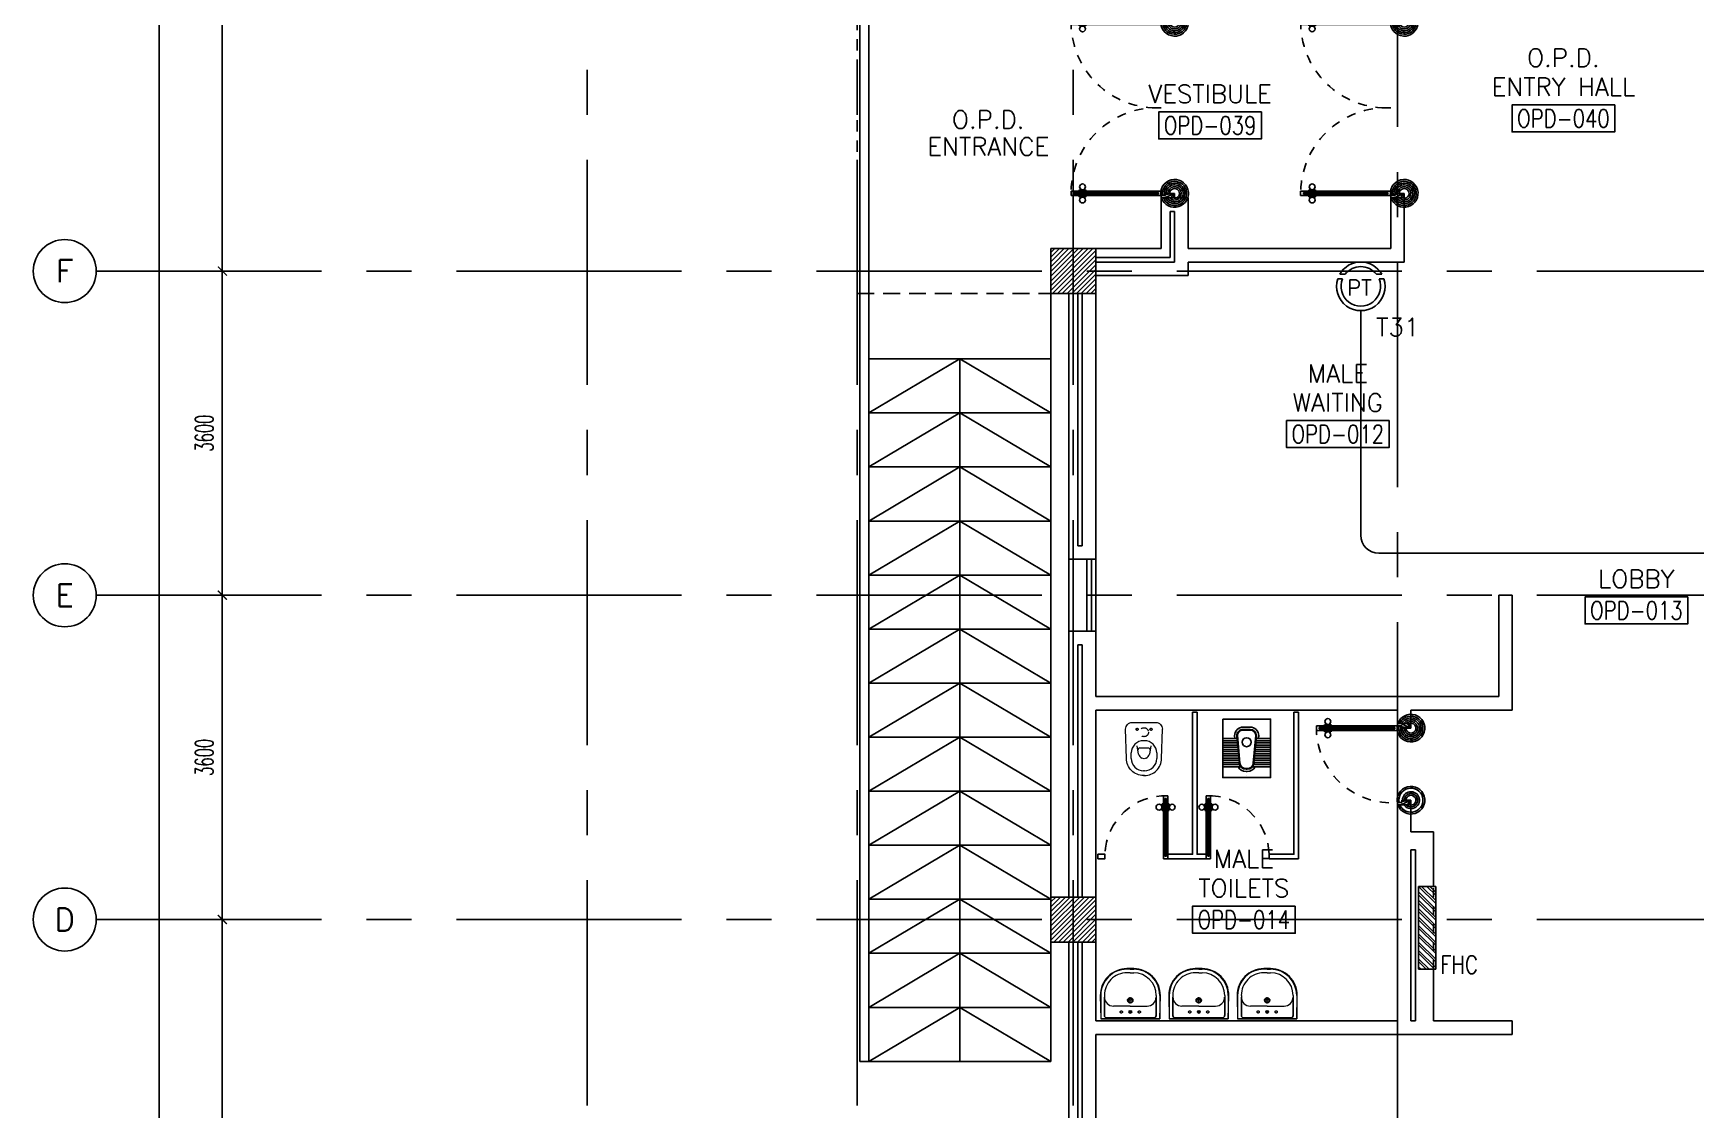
# Model space of a CAD drawing. Extents: x -1.4 to 90.6, y -12.3 to 78.9.
# Drawn here: x -1.4 to 17.06, y 11.72 to 23.68 of the extents above; entities that cross this region are included whole.
import ezdxf
from ezdxf.enums import TextEntityAlignment as Align

# ---------------------------------------------------------------- set-up
doc = ezdxf.new("R2010")
doc.units = 0
doc.header["$MEASUREMENT"] = 0
doc.header["$PDMODE"] = 3
doc.header["$PDSIZE"] = 0.1
for name, pattern in [('CENTERX2', [4, 2.5, -0.5, 0.5, -0.5]), ('DASHED', [0.75, 0.5, -0.25]), ('HIDDEN', [0.375, 0.25, -0.125]), ('HIDDEN2', [0.1875, 0.125, -0.0625])]:
    doc.linetypes.add(name, pattern=pattern)
doc.layers.get('0').update_dxf_attribs({"color": 11, "linetype": 'CONTINUOUS'})
doc.layers.get('DEFPOINTS').update_dxf_attribs({"color": 11, "linetype": 'CONTINUOUS'})
for name, color, linetype in [('A-JEERI', 11, 'CONTINUOUS'), ('AX', 11, 'CONTINUOUS'), ('AX-CR', 11, 'CONTINUOUS'), ('AX-DIM', 11, 'CONTINUOUS'), ('AX-TXT', 11, 'CONTINUOUS'), ('AXES', 11, 'CENTERX2'), ('CANOPY-LN', 11, 'CONTINUOUS'), ('COL', 11, 'CONTINUOUS'), ('DOOR', 11, 'CONTINUOUS'), ('E-TEL', 4, 'CONTINUOUS'), ('E-TEXT', 2, 'CONTINUOUS'), ('E-WIRE', 4, 'CONTINUOUS'), ('FHC', 11, 'CONTINUOUS'), ('FIX', 11, 'CONTINUOUS'), ('Handrail', 11, 'CONTINUOUS'), ('HAT', 11, 'CONTINUOUS'), ('INSUL', 11, 'CONTINUOUS'), ('PART', 11, 'CONTINUOUS'), ('Ramb', 11, 'CONTINUOUS'), ('RM-BOX', 11, 'CONTINUOUS'), ('RM-NAME', 11, 'CONTINUOUS'), ('RM-NO', 11, 'CONTINUOUS'), ('STR', 11, 'CONTINUOUS'), ('WALL', 11, 'CONTINUOUS'), ('WIN', 11, 'CONTINUOUS')]:
    doc.layers.add(name, color=color, linetype=linetype)
doc.styles.add('ROMANS', font='ROMANS.shx', dxfattribs={"width": 0.6})
doc.styles.get("Standard").update_dxf_attribs({"font": 'TXT.shx'})
doc.dimstyles.new('STANDARD in', dxfattribs={"dimtxt": 0.2, "dimasz": 0.1, "dimexe": 0.07, "dimexo": 0.05, "dimgap": 0.1, "dimtad": 1, "dimdec": 0, "dimlfac": 1000, "dimzin": 0, "dimdsep": 46, "dimtxsty": 'ROMANS', "dimblk": 'ARCHTICK', "dimcen": 0.05, "dimdle": 0.05, "dimclrd": 7, "dimclre": 7, "dimclrt": 2, "dimadec": 0, "dimazin": 0, "dimtfac": 1, "dimtdec": 0, "dimtmove": 2, "dimatfit": 3, "dimldrblk": 'ARCHTICK', "dimfxl": 0, "dimtolj": 1, "dimtzin": 0, "dimarcsym": 0})

# ---------------------------------------------------------------- blocks, each defined once
blk = doc.blocks.new('_ARCHTICK')
at = {"color": 0, "linetype": 'ByBlock', "const_width": 0.15}
blk.add_lwpolyline([(-0.5, -0.5), (0.5, 0.5)], dxfattribs=at)
blk = doc.blocks.new('*D211')
at = {"layer": 'AX-DIM', "color": 7, "lineweight": -2}
for p, q in [((0, 6.337), (0, 65.757)), ((9.851, 65.707), (-0.07, 65.707)), ((9.851, 6.387), (-0.07, 6.387))]:
    blk.add_line(p, q, dxfattribs=at)
at = {"layer": 'DEFPOINTS', "color": 0}
for p in [(0, 65.707), (9.901, 65.707), (9.901, 6.387)]:
    blk.add_point(p, dxfattribs=at)
at = {"layer": 'AX-DIM', "color": 7, "lineweight": -2, "xscale": 0.1, "yscale": 0.1, "zscale": 0.1}
for p, rotation in [((0, 65.707), 90), ((0, 6.387), 270)]:
    blk.add_blockref('_ARCHTICK', p, dxfattribs=dict(at, rotation=rotation))
at = {"layer": 'AX-DIM', "color": 2, "insert": (-0.2, 36.047), "char_height": 0.2, "attachment_point": 5, "rotation": 90, "style": 'ROMANS'}
blk.add_mtext('\\A1;59320', dxfattribs=at)
blk = doc.blocks.new('*D209')
at = {"layer": 'AX-DIM', "color": 7, "lineweight": -2}
for p, q in [((0.7, 6.587), (0.7, 13.887)), ((1.05, 13.837), (0.63, 13.837)), ((1.05, 6.637), (0.63, 6.637))]:
    blk.add_line(p, q, dxfattribs=at)
at = {"layer": 'DEFPOINTS', "color": 0}
for p in [(0.7, 13.837), (1.1, 13.837), (1.1, 6.637)]:
    blk.add_point(p, dxfattribs=at)
at = {"layer": 'AX-DIM', "color": 7, "lineweight": -2, "xscale": 0.1, "yscale": 0.1, "zscale": 0.1}
for p, rotation in [((0.7, 13.837), 90), ((0.7, 6.637), 270)]:
    blk.add_blockref('_ARCHTICK', p, dxfattribs=dict(at, rotation=rotation))
at = {"layer": 'AX-DIM', "color": 2, "insert": (0.5, 10.237), "char_height": 0.2, "attachment_point": 5, "rotation": 90, "style": 'ROMANS'}
blk.add_mtext('\\A1;7200', dxfattribs=at)
blk = doc.blocks.new('*D205')
at = {"layer": 'AX-DIM', "color": 7, "lineweight": -2}
for p, q in [((0.7, 20.987), (0.7, 28.287)), ((1.05, 28.237), (0.63, 28.237)), ((1.05, 21.037), (0.63, 21.037))]:
    blk.add_line(p, q, dxfattribs=at)
at = {"layer": 'DEFPOINTS', "color": 0}
for p in [(0.7, 28.237), (1.1, 28.237), (1.1, 21.037)]:
    blk.add_point(p, dxfattribs=at)
at = {"layer": 'AX-DIM', "color": 7, "lineweight": -2, "xscale": 0.1, "yscale": 0.1, "zscale": 0.1}
for p, rotation in [((0.7, 28.237), 90), ((0.7, 21.037), 270)]:
    blk.add_blockref('_ARCHTICK', p, dxfattribs=dict(at, rotation=rotation))
at = {"layer": 'AX-DIM', "color": 2, "insert": (0.5, 24.637), "char_height": 0.2, "attachment_point": 5, "rotation": 90, "style": 'ROMANS'}
blk.add_mtext('\\A1;7200', dxfattribs=at)
blk = doc.blocks.new('*D204')
at = {"layer": 'AX-DIM', "color": 7, "lineweight": -2}
for p, q in [((1.05, 17.437), (0.63, 17.437)), ((0.7, 13.787), (0.7, 17.487)), ((1.05, 13.837), (0.63, 13.837))]:
    blk.add_line(p, q, dxfattribs=at)
at = {"layer": 'DEFPOINTS', "color": 0}
for p in [(0.7, 17.437), (1.1, 17.437), (1.1, 13.837)]:
    blk.add_point(p, dxfattribs=at)
at = {"layer": 'AX-DIM', "color": 7, "lineweight": -2, "xscale": 0.1, "yscale": 0.1, "zscale": 0.1}
for p, rotation in [((0.7, 17.437), 90), ((0.7, 13.837), 270)]:
    blk.add_blockref('_ARCHTICK', p, dxfattribs=dict(at, rotation=rotation))
at = {"layer": 'AX-DIM', "color": 2, "insert": (0.5, 15.637), "char_height": 0.2, "attachment_point": 5, "rotation": 90, "style": 'ROMANS'}
blk.add_mtext('\\A1;3600', dxfattribs=at)
blk = doc.blocks.new('AXL')
at = {"layer": 'AX-CR'}
blk.add_circle((-350, 0), 350, dxfattribs=at)
at = {"layer": 'AX-TXT', "style": 'ROMANS'}
blk.add_attdef('AX', text='', height=250, dxfattribs=at).set_placement((-350, 0), align=Align.MIDDLE)
blk = doc.blocks.new('A$C010A25D0')
at = {"layer": 'DOOR', "color": 0, "linetype": 'ByBlock'}
for p, q in [((83, 2031), (83, 2038)), ((173, 2038), (83, 2038)), ((95, 2038), (95, 2047)), ((95, 2047), (160, 2047)), ((95, 2038), (160, 2038)), ((160, 2038), (160, 2047)), ((173, 2031), (173, 2038)), ((1000, 2056), (1000, 2031)), ((1000, 2056), (1150, 2056)), ((1150, 2006), (1150, 2056)), ((0, 2031), (0, 1981)), ((0, 1981), (0, 2031)), ((50, 2031), (0, 2031)), ((50, 1981), (0, 1981)), ((30, 2014), (30, 1998)), ((50, 2014), (30, 2014)), ((50, 1998), (30, 1998)), ((50, 2031), (50, 2014)), ((50, 1998), (50, 1981)), ((83, 1981), (83, 1974)), ((173, 1974), (83, 1974)), ((95, 1974), (95, 1965)), ((95, 1974), (160, 1974)), ((95, 1965), (160, 1965)), ((160, 1974), (160, 1965)), ((173, 1981), (173, 1974)), ((950, 2014), (950, 2031)), ((950, 2031), (1000, 2031)), ((970, 2014), (950, 2014)), ((950, 1981), (950, 1998)), ((950, 1998), (970, 1998)), ((1000, 1981), (950, 1981)), ((970, 1998), (970, 2014)), ((1000, 1981), (1000, 2031)), ((1000, 2031), (1050, 2031)), ((1050, 2031), (1050, 2006)), ((1050, 2006), (1150, 2006)), ((50, 131), (0, 131)), ((0, 131), (0, 81)), ((0, 81), (0, 131)), ((50, 81), (0, 81)), ((50, 114), (30, 114)), ((30, 98), (30, 114)), ((50, 98), (30, 98)), ((50, 114), (50, 131)), ((50, 81), (50, 98)), ((173, 138), (83, 138)), ((83, 131), (83, 138)), ((83, 81), (83, 74)), ((173, 74), (83, 74)), ((95, 147), (160, 147)), ((95, 138), (95, 147)), ((95, 138), (160, 138)), ((95, 74), (160, 74)), ((95, 74), (95, 65)), ((95, 65), (160, 65)), ((160, 138), (160, 147)), ((160, 74), (160, 65)), ((173, 131), (173, 138)), ((173, 81), (173, 74)), ((1000, 131), (950, 131)), ((950, 131), (950, 114)), ((950, 114), (970, 114)), ((970, 98), (950, 98)), ((950, 98), (950, 81)), ((950, 81), (1000, 81)), ((970, 114), (970, 98)), ((1000, 131), (1000, 81)), ((1000, 56), (1000, 81)), ((1000, 81), (1050, 81)), ((1000, 56), (1150, 56)), ((1050, 81), (1050, 106)), ((1050, 106), (1150, 106)), ((1150, 106), (1150, 56))]:
    blk.add_line(p, q, dxfattribs=at)
at = {"layer": 'DOOR', "color": 9, "linetype": 'ByBlock'}
for p, q in [((1150, 2006), (1037, 2056)), ((1150, 2006), (1110, 2056)), ((1150, 2006), (1050, 2019)), ((1150, 106), (1037, 56)), ((1150, 106), (1050, 93)), ((1150, 106), (1110, 56))]:
    blk.add_line(p, q, dxfattribs=at)
at = {"layer": 'DOOR', "linetype": 'ByBlock'}
for p, q in [((950, 2031), (50, 2031)), ((950, 2014), (50, 2014)), ((950, 1998), (50, 1998)), ((50, 1981), (950, 1981)), ((50, 131), (950, 131)), ((950, 114), (50, 114)), ((950, 98), (50, 98)), ((950, 81), (50, 81)), ((1150, 56), (1000, 56))]:
    blk.add_line(p, q, dxfattribs=at)
at = {"layer": 'DOOR', "color": 0, "linetype": 'ByBlock'}
for centre in [(128, 2079), (128, 1932), (128, 179), (128, 32)]:
    blk.add_circle(centre, 32.4, dxfattribs=at)
at = {"layer": 'DOOR', "color": 9, "linetype": 'ByBlock'}
for centre, radius, start, end in [((1150, 2006), 154, 161.1053, 166.2858), ((1150, 2006), 134, 158.1598, 169.28), ((1150, 2006), 114, 154.0838, 167.3774), ((1150, 2006), 94.4, 148.0182, 180), ((1150, 2006), 74.4, 137.7764, 180), ((1150, 2006), 54.4, 113.2074, 180), ((1150, 2006), 34.4, 90, 180), ((1150, 2006), 14.4, 90, 180), ((1150, 106), 154, 193.7142, 198.8947), ((1150, 106), 134, 190.72, 201.8402), ((1150, 106), 114, 192.6226, 205.9162), ((1150, 106), 94.4, 180, 211.9818), ((1150, 106), 74.4, 180, 222.2236), ((1150, 106), 54.4, 180, 246.7926), ((1150, 106), 34.4, 180, 270), ((1150, 106), 14.4, 180, 270)]:
    blk.add_arc(centre, radius, start, end, dxfattribs=at)
at = {"layer": 'DOOR', "linetype": 'HIDDEN', "ltscale": 0.5}
for centre, start, end in [((951, 2006), 178.494, 272.9568), ((951, 106), 87.0432, 181.506)]:
    blk.add_arc(centre, 951, start, end, dxfattribs=at)
at = {"layer": 'WALL'}
blk.add_line((1000, 56), (1150, 56), dxfattribs=at)
blk = doc.blocks.new('RM1')
at = {"layer": 'RM-BOX'}
blk.add_lwpolyline([(570, -200), (-570, -200), (-570, -500), (570, -500)], close=True, dxfattribs=at)
at = {"layer": 'RM-NAME', "style": 'ROMANS'}
for tag, p in [('ROOMNAME1', (0, 324)), ('ROOMNAME2', (0, 0))]:
    blk.add_attdef(tag, text='', height=200, dxfattribs=at).set_placement(p, align=Align.MIDDLE)
at = {"layer": 'RM-NO', "style": 'ROMANS', "width": 0.8}
blk.add_attdef('ROOMNO', text='', height=200, dxfattribs=at).set_placement((0, -350), align=Align.MIDDLE)
blk = doc.blocks.new('WC')
at = {"layer": 'FIX', "lineweight": 20}
for p, q in [((339, 5), (339, -5)), ((395, 76), (490, 60)), ((475, 141), (538, 141)), ((534, 24), (540, 0)), ((540, 0), (534, -24)), ((674, 5), (674, -5)), ((490, -60), (395, -76)), ((538, -141), (475, -141)), ((213, -204), (210, -204))]:
    blk.add_line(p, q, dxfattribs=at)
at = {"layer": 'FIX', "linetype": 'Continuous', "lineweight": 20}
blk.add_line((420, -47), (420, 45), dxfattribs=at)
at = {"layer": 'FIX', "lineweight": 20}
for points in [[(210, -204, -0.414214), (137, -131), (137, 0), (137, 131, -0.414214), (210, 204)], [(727, -5), (727, 5, 0.414214), (538, 194), (210, 204)], [(727, 5), (727, -5, -0.414214), (538, -194), (210, -204)]]:
    blk.add_lwpolyline(points, format="xyb", dxfattribs=at)
at = {"layer": 'FIX', "linetype": 'HIDDEN2', "lineweight": 20, "ltscale": 0.3}
blk.add_circle((245, 0), 49.8, dxfattribs=at)
at = {"layer": 'FIX', "linetype": 'HIDDEN', "lineweight": 20, "ltscale": 0.05}
for centre in [(213, 78), (213, -77)]:
    blk.add_circle(centre, 11.6, dxfattribs=at)
at = {"layer": 'FIX', "lineweight": 20}
for centre, radius, start, end in [((475, 5), 136, 90, 180), ((464, -18), 82, 51.0758, 71.504), ((473, -7), 68.2, 27.1532, 51.0758), ((538, 5), 136, 360, 90), ((475, -5), 136, 180, 270), ((464, 18), 82, 288.496, 308.9242), ((473, 7), 68.2, 308.9242, 332.8468), ((538, -5), 136, 270, 0)]:
    blk.add_arc(centre, radius, start, end, dxfattribs=at)
at = {"layer": 'FIX', "linetype": 'Continuous', "lineweight": 20}
for centre, start, end in [((443, 46), 88.3879, 182.3338), ((442, -46), 177.6662, 271.6121)]:
    blk.add_arc(centre, 22.3, start, end, dxfattribs=at)
blk = doc.blocks.new('*X99')
at = {"color": 0}
for p, q in [((24139, 17881), (24619, 18361)), ((24139, 17934), (24566, 18361)), ((24139, 17987), (24513, 18361)), ((24139, 18040), (24460, 18361)), ((24139, 18093), (24407, 18361)), ((24139, 18146), (24354, 18361)), ((24139, 18200), (24301, 18361)), ((24139, 18253), (24248, 18361)), ((24139, 18306), (24195, 18361)), ((24139, 18359), (24142, 18361)), ((24172, 17861), (24639, 18328)), ((24225, 17861), (24639, 18275)), ((24278, 17861), (24639, 18222)), ((24331, 17861), (24639, 18169)), ((24384, 17861), (24639, 18116)), ((24437, 17861), (24639, 18063)), ((24490, 17861), (24639, 18010)), ((24543, 17861), (24639, 17957)), ((24596, 17861), (24639, 17904))]:
    blk.add_line(p, q, dxfattribs=at)
blk = doc.blocks.new('AWC')
at = {"layer": 'FIX'}
for p, q in [((-726, 265), (-726, 66)), ((-700, 265), (-726, 265)), ((-700, 79), (-700, 265)), ((-678, 265), (-678, 82)), ((-652, 265), (-678, 265)), ((-652, 84), (-652, 265)), ((-630, 265), (-630, 86)), ((-604, 265), (-630, 265)), ((-604, 89), (-604, 265)), ((-582, 265), (-582, 91)), ((-556, 265), (-582, 265)), ((-556, 93), (-556, 265)), ((-534, 265), (-534, 95)), ((-508, 265), (-534, 265)), ((-508, 98), (-508, 265)), ((-486, 265), (-486, 100)), ((-460, 265), (-486, 265)), ((-460, 102), (-460, 265)), ((-438, 265), (-438, 104)), ((-412, 265), (-438, 265)), ((-412, 106), (-412, 265)), ((-825, 0), (-825, 0)), ((-780, 7), (-780, -7)), ((-755, 7), (-755, -7)), ((-748, 7), (-748, -7)), ((-382, 109), (-687, 81)), ((-384, 134), (-412, 131)), ((-312, -39), (-312, 39)), ((-287, -39), (-287, 39)), ((-726, -265), (-726, -66)), ((-700, -79), (-700, -265)), ((-687, -81), (-382, -109)), ((-678, -265), (-678, -82)), ((-652, -84), (-652, -265)), ((-630, -265), (-630, -86)), ((-604, -89), (-604, -265)), ((-582, -265), (-582, -91)), ((-556, -93), (-556, -265)), ((-534, -265), (-534, -95)), ((-508, -98), (-508, -265)), ((-486, -265), (-486, -100)), ((-460, -102), (-460, -265)), ((-438, -265), (-438, -104)), ((-412, -106), (-412, -265)), ((-412, -131), (-384, -134)), ((-700, -265), (-726, -265)), ((-652, -265), (-678, -265)), ((-604, -265), (-630, -265)), ((-556, -265), (-582, -265)), ((-508, -265), (-534, -265)), ((-460, -265), (-486, -265)), ((-412, -265), (-438, -265))]:
    blk.add_line(p, q, dxfattribs=at)
at = {"layer": 'FIX', "color": 32}
for p, q in [((-381, 102), (-686, 74)), ((-319, -39), (-319, 39)), ((-686, -74), (-381, -102))]:
    blk.add_line(p, q, dxfattribs=at)
at = {"layer": 'FIX'}
blk.add_lwpolyline([(-198, 265), (-848, 265), (-848, -265), (-198, -265)], close=True, dxfattribs=at)
at = {"layer": 'FIX', "color": 32}
blk.add_circle((-454, 0), 50, dxfattribs=at)
at = {"layer": 'FIX'}
for centre, radius, start, end in [((-680, 7), 100, 117.0426, 180), ((-680, 7), 75, 95.2114, 180), ((-382, 39), 95, 0, 90.1311), ((-382, 39), 70, 0, 90.1311), ((-680, -7), 100, 180, 242.9574), ((-680, -7), 75, 180, 264.7886), ((-382, -39), 95, 270, 0), ((-382, -39), 70, 270, 0)]:
    blk.add_arc(centre, radius, start, end, dxfattribs=at)
at = {"layer": 'FIX', "color": 32}
for centre, radius, start, end in [((-680, 7), 68, 95.2114, 180), ((-382, 39), 63, 0, 90.1311), ((-680, -7), 68, 180, 264.7886), ((-382, -39), 63, 270, 0)]:
    blk.add_arc(centre, radius, start, end, dxfattribs=at)
blk = doc.blocks.new('COL50')
at = {"layer": 'COL'}
blk.add_lwpolyline([(-250, 250), (-250, -250), (250, -250), (250, 250)], close=True, dxfattribs=at)
blk = doc.blocks.new('*X100')
at = {"color": 0}
for p, q in [((24139, 25094), (24606, 25561)), ((24139, 25147), (24553, 25561)), ((24139, 25200), (24500, 25561)), ((24139, 25253), (24447, 25561)), ((24139, 25306), (24394, 25561)), ((24139, 25359), (24341, 25561)), ((24139, 25412), (24288, 25561)), ((24139, 25465), (24235, 25561)), ((24139, 25518), (24182, 25561)), ((24159, 25061), (24639, 25541)), ((24212, 25061), (24639, 25488)), ((24266, 25061), (24639, 25435)), ((24319, 25061), (24639, 25382)), ((24372, 25061), (24639, 25329)), ((24425, 25061), (24639, 25276)), ((24478, 25061), (24639, 25223)), ((24531, 25061), (24639, 25170)), ((24584, 25061), (24639, 25117)), ((24637, 25061), (24639, 25063))]:
    blk.add_line(p, q, dxfattribs=at)
blk = doc.blocks.new('*D185')
at = {"layer": 'AX-DIM', "color": 7, "linetype": 'ByBlock', "lineweight": -2}
for p, q in [((0.7, 21.087), (0.7, 17.387)), ((1.05, 21.037), (0.63, 21.037)), ((1.05, 17.437), (0.63, 17.437))]:
    blk.add_line(p, q, dxfattribs=at)
at = {"layer": 'DEFPOINTS', "color": 0, "linetype": 'ByBlock'}
for p in [(1.1, 21.037), (0.7, 17.437), (1.1, 17.437)]:
    blk.add_point(p, dxfattribs=at)
at = {"layer": 'AX-DIM', "color": 7, "linetype": 'ByBlock', "lineweight": -2, "xscale": 0.1, "yscale": 0.1, "zscale": 0.1}
for p, rotation in [((0.7, 21.037), 90), ((0.7, 17.437), 270)]:
    blk.add_blockref('_ARCHTICK', p, dxfattribs=dict(at, rotation=rotation))
at = {"layer": 'AX-DIM', "color": 2, "linetype": 'ByBlock', "insert": (0.5, 19.237), "char_height": 0.2, "attachment_point": 5, "rotation": 90, "style": 'ROMANS'}
blk.add_mtext('\\A1;3600', dxfattribs=at)
blk = doc.blocks.new('LAV-003')
at = {"layer": 'FIX', "linetype": 'ByBlock'}
blk.add_line((-328, -25), (328, -25), dxfattribs=at)
at = {"layer": 'FIX', "linetype": 'Continuous', "lineweight": 20}
for p, q in [((-328, -285), (-328, -25)), ((0, -165), (-187, -165)), ((0, -165), (187, -165)), ((328, -285), (328, -25)), ((-288, -285), (-288, -265)), ((287, -285), (287, -265)), ((0, -535), (-38, -535)), ((0, -535), (38, -535)), ((0, -575), (-38, -575)), ((0, -575), (38, -575))]:
    blk.add_line(p, q, dxfattribs=at)
at = {"layer": 'FIX', "linetype": 'ByBlock', "ltscale": 0.3}
for p, q in [((-288, -265), (-288, -60)), ((0, -35), (-262, -35)), ((0, -35), (262, -35)), ((287, -265), (287, -60))]:
    blk.add_line(p, q, dxfattribs=at)
at = {"layer": 'FIX', "lineweight": 20}
for p, q in [((-16, -101), (15, -101)), ((0, -85), (0, -116))]:
    blk.add_line(p, q, dxfattribs=at)
at = {"layer": 'FIX', "linetype": 'DASHED', "lineweight": 20, "ltscale": 0.04}
for p, q in [((-36, -230), (37, -230)), ((0, -194), (0, -266))]:
    blk.add_line(p, q, dxfattribs=at)
at = {"layer": 'FIX', "linetype": 'Continuous', "lineweight": 20}
blk.add_lwpolyline([(295, -25), (0, -25), (-328, -25), (-334, -285, 0.414214), (-38, -582), (0, -582), (38, -582, 0.414214), (334, -285), (328, -25), (0, -25)], format="xyb", dxfattribs=at)
at = {"layer": 'FIX', "linetype": 'HIDDEN', "lineweight": 20, "ltscale": 0.05}
for centre in [(-100, -101), (100, -101)]:
    blk.add_circle(centre, 12.4, dxfattribs=at)
at = {"layer": 'FIX', "lineweight": 20}
for centre, radius in [((0, -101), 15.5), ((0, -230), 29.5), ((0, -230), 22.5)]:
    blk.add_circle(centre, radius, dxfattribs=at)
at = {"layer": 'FIX', "linetype": 'ByBlock', "ltscale": 0.3}
for centre, start, end in [((-262, -60), 90, 180), ((262, -60), 0, 90)]:
    blk.add_arc(centre, 25, start, end, dxfattribs=at)
at = {"layer": 'FIX', "linetype": 'Continuous', "lineweight": 20}
for centre, radius, start, end in [((-187, -265), 100, 90, 180), ((187, -265), 100, 0, 90), ((-38, -285), 290, 180, 270), ((-38, -285), 250, 180, 270), ((38, -285), 290, 270, 0), ((38, -285), 250, 270, 0)]:
    blk.add_arc(centre, radius, start, end, dxfattribs=at)
blk = doc.blocks.new('DOOR90')
at = {"layer": 'DOOR', "color": 7, "linetype": 'ByBlock'}
for p, q in [((-150, 0), (0, 0)), ((-150, 0), (-150, -25)), ((0, -50), (-114, 0)), ((0, -50), (-40, 0)), ((0, -50), (0, 0)), ((-1000, -25), (-1050, -25)), ((-1050, -75), (-1050, -25)), ((-1050, -25), (-1050, -75)), ((-1000, -75), (-1050, -75)), ((-1000, -42), (-1020, -42)), ((-1020, -42), (-1020, -58)), ((-1000, -58), (-1020, -58)), ((-1000, -25), (-1000, -42)), ((-1000, -58), (-1000, -75)), ((-878, -18), (-968, -18)), ((-968, -25), (-968, -18)), ((-968, -75), (-968, -82)), ((-878, -82), (-968, -82)), ((-955, -9), (-890, -9)), ((-955, -18), (-955, -9)), ((-955, -18), (-890, -18)), ((-955, -82), (-890, -82)), ((-955, -82), (-955, -91)), ((-955, -91), (-890, -91)), ((-890, -18), (-890, -9)), ((-890, -82), (-890, -91)), ((-878, -25), (-878, -18)), ((-878, -75), (-878, -82)), ((-200, -25), (-150, -25)), ((-200, -42), (-200, -25)), ((-180, -42), (-200, -42)), ((-200, -58), (-180, -58)), ((-200, -75), (-200, -58)), ((-150, -75), (-200, -75)), ((-180, -58), (-180, -42)), ((-150, -25), (-100, -25)), ((-150, -75), (-150, -25)), ((-100, -25), (-100, -50)), ((0, -50), (-100, -37)), ((-100, -50), (0, -50)), ((-150, -875), (-100, -875)), ((-150, -900), (-150, -875)), ((-150, -900), (0, -900)), ((0, -900), (-150, -900)), ((0, -850), (-114, -900)), ((-100, -875), (-100, -850)), ((0, -850), (-100, -863)), ((-100, -850), (0, -850)), ((0, -850), (-40, -900)), ((0, -850), (0, -900))]:
    blk.add_line(p, q, dxfattribs=at)
at = {"layer": 'DOOR', "linetype": 'ByBlock'}
for p, q in [((-200, -25), (-1000, -25)), ((-200, -42), (-1000, -42)), ((-200, -58), (-1000, -58)), ((-1000, -75), (-200, -75))]:
    blk.add_line(p, q, dxfattribs=at)
at = {"layer": 'DOOR', "color": 7, "linetype": 'ByBlock'}
for centre in [(-923, 24), (-923, -124)]:
    blk.add_circle(centre, 32.4, dxfattribs=at)
for centre, radius, start, end in [((0, -50), 154, 161.1053, 166.2858), ((0, -50), 94.4, 148.0182, 180), ((0, -50), 134, 158.1598, 169.28), ((0, -50), 114, 154.0838, 167.3774), ((0, -50), 74.4, 137.7764, 180), ((0, -50), 54.4, 113.2074, 180), ((0, -50), 34.4, 90, 180), ((0, -50), 14.4, 90, 180), ((0, -850), 154, 193.7142, 198.8947), ((0, -850), 134, 190.72, 201.8402), ((0, -850), 94.4, 180, 211.9818), ((0, -850), 74.4, 180, 222.2236), ((0, -850), 54.4, 180, 246.7926), ((0, -850), 34.4, 180, 270), ((0, -850), 14.4, 180, 270)]:
    blk.add_arc(centre, radius, start, end, dxfattribs=at)
at = {"layer": 'DOOR', "linetype": 'HIDDEN', "ltscale": 0.5}
blk.add_arc((-222, -50), 828, 178.2701, 275.003, dxfattribs=at)

msp = doc.modelspace()

# ---------------------------------------------------------------- hatches: boundary and pattern name
at = {"layer": 'FHC', "linetype": 'ByBlock', "ltscale": 0.3}
h = msp.add_hatch(dxfattribs=at)
h.set_pattern_fill('ANSI32', color=11, scale=175, angle=-90, style=0)
h.set_pattern_definition([(315, (-17.06456, 246.40132), (0.046403882, 0.046403882), []), (315, (-17.06456, 246.370385), (0.046403882, 0.046403882), [])])
h.paths.add_polyline_path([(13.9864, 13.2851), (14.1764, 13.2851), (14.1764, 14.2051), (13.9864, 14.2051)])
h.paths.add_polyline_path([(13.5653, 14.4177), (13.9862, 14.4177), (13.9862, 14.1552), (13.5653, 14.1552)], flags=9)

# ---------------------------------------------------------------- linework, layer by layer
at = {"layer": 'AXES'}
for p, q in [((4.7514, -0.2278), (4.7514, 78.2497)), ((7.7514, -0.2278), (7.7514, 78.2497)), ((10.1514, -0.2278), (10.1514, 78.2497)), ((13.7514, 6.6365), (13.7514, 65.4565)), ((-0.7, 21.0365), (68.3914, 21.0365)), ((-0.7, 17.4365), (68.3914, 17.4365)), ((-0.7, 13.8365), (68.3914, 13.8365))]:
    msp.add_line(p, q, dxfattribs=at)
at = {"layer": 'CANOPY-LN', "linetype": 'HIDDEN2'}
msp.add_line((7.7514, 20.7865), (7.7514, 28.4865), dxfattribs=at)
at = {"layer": 'CANOPY-LN', "linetype": 'HIDDEN2', "ltscale": 1.5}
msp.add_line((7.7514, 20.7865), (9.9014, 20.7865), dxfattribs=at)
at = {"layer": 'DOOR', "linetype": 'ByBlock'}
for p, q in [((11.1514, 15.1615), (11.1514, 15.2115)), ((11.1514, 15.2115), (11.2014, 15.2115)), ((11.2014, 15.2115), (11.1514, 15.2115)), ((11.1514, 15.1615), (11.1514, 14.5615)), ((11.1684, 15.1615), (11.1514, 15.1615)), ((11.1684, 15.1615), (11.1684, 15.1815)), ((11.1844, 15.1815), (11.1684, 15.1815)), ((11.1684, 14.5615), (11.1684, 15.1615)), ((11.1844, 15.1615), (11.1844, 15.1815)), ((11.1844, 14.5615), (11.1844, 15.1615)), ((11.2014, 15.1615), (11.1844, 15.1615)), ((11.2014, 15.1615), (11.2014, 15.2115)), ((11.2014, 14.5615), (11.2014, 15.1615)), ((11.6264, 15.1615), (11.6264, 15.2115)), ((11.6764, 15.2115), (11.6264, 15.2115)), ((11.6264, 15.2115), (11.6764, 15.2115)), ((11.6264, 14.5615), (11.6264, 15.1615)), ((11.6264, 15.1615), (11.6434, 15.1615)), ((11.6434, 15.1615), (11.6434, 15.1815)), ((11.6434, 15.1815), (11.6594, 15.1815)), ((11.6434, 14.5615), (11.6434, 15.1615)), ((11.6594, 15.1615), (11.6594, 15.1815)), ((11.6594, 14.5615), (11.6594, 15.1615)), ((11.6594, 15.1615), (11.6764, 15.1615)), ((11.6764, 15.1615), (11.6764, 15.2115)), ((11.6764, 15.1615), (11.6764, 14.5615)), ((11.1352, 15.1166), (11.1352, 15.0518)), ((11.1442, 15.1166), (11.1352, 15.1166)), ((11.1442, 15.0518), (11.1352, 15.0518)), ((11.1442, 15.0392), (11.1442, 15.1292)), ((11.1514, 15.1292), (11.1442, 15.1292)), ((11.1442, 15.1166), (11.1442, 15.0518)), ((11.1514, 15.0392), (11.1442, 15.0392)), ((11.2014, 15.1292), (11.2086, 15.1292)), ((11.2014, 15.0392), (11.2086, 15.0392)), ((11.2086, 15.0392), (11.2086, 15.1292)), ((11.2086, 15.1166), (11.2086, 15.0518)), ((11.2086, 15.1166), (11.2176, 15.1166)), ((11.2086, 15.0518), (11.2176, 15.0518)), ((11.2176, 15.1166), (11.2176, 15.0518)), ((11.6102, 15.1166), (11.6102, 15.0518)), ((11.6192, 15.1166), (11.6102, 15.1166)), ((11.6192, 15.0518), (11.6102, 15.0518)), ((11.6192, 15.0392), (11.6192, 15.1292)), ((11.6264, 15.1292), (11.6192, 15.1292)), ((11.6192, 15.1166), (11.6192, 15.0518)), ((11.6264, 15.0392), (11.6192, 15.0392)), ((11.6764, 15.1292), (11.6836, 15.1292)), ((11.6764, 15.0392), (11.6836, 15.0392)), ((11.6836, 15.0392), (11.6836, 15.1292)), ((11.6836, 15.1166), (11.6836, 15.0518)), ((11.6836, 15.1166), (11.6926, 15.1166)), ((11.6836, 15.0518), (11.6926, 15.0518)), ((11.6926, 15.1166), (11.6926, 15.0518)), ((11.1514, 14.5115), (11.1514, 14.5615)), ((11.1514, 14.5615), (11.1684, 14.5615)), ((11.1514, 14.5115), (11.2014, 14.5115)), ((11.1684, 14.5615), (11.1684, 14.5415)), ((11.1684, 14.5415), (11.1844, 14.5415)), ((11.1844, 14.5415), (11.1844, 14.5615)), ((11.1844, 14.5615), (11.2014, 14.5615)), ((11.6434, 14.5615), (11.6264, 14.5615)), ((11.6764, 14.5115), (11.6264, 14.5115)), ((11.6434, 14.5415), (11.6434, 14.5615)), ((11.6594, 14.5415), (11.6434, 14.5415)), ((11.6594, 14.5615), (11.6594, 14.5415)), ((11.6764, 14.5615), (11.6594, 14.5615)), ((11.6764, 14.5115), (11.6764, 14.5615))]:
    msp.add_line(p, q, dxfattribs=at)
at = {"layer": 'DOOR', "color": 0, "linetype": 'ByBlock'}
for p, q in [((11.2014, 14.5615), (11.2014, 14.5115)), ((11.6264, 14.5615), (11.6264, 14.5115))]:
    msp.add_line(p, q, dxfattribs=at)
at = {"layer": 'DOOR', "linetype": 'ByBlock'}
for centre in [(11.1029, 15.0842), (11.25, 15.0842), (11.5779, 15.0842), (11.725, 15.0842)]:
    msp.add_circle(centre, 0.0324, dxfattribs=at)
at = {"layer": 'DOOR', "linetype": 'HIDDEN', "ltscale": 0.5}
for centre, start, end in [((11.1764, 14.5365), 87.8789, 177.8789), ((11.6514, 14.5365), 2.1211, 92.1211)]:
    msp.add_arc(centre, 0.6755, start, end, dxfattribs=at)
at = {"layer": 'E-TEL', "color": 4}
for p, q in [((13.0879, 20.9512), (13.1413, 20.9512)), ((13.1103, 21.0012), (13.1703, 21.0012)), ((13.5181, 21.0012), (13.5781, 21.0012)), ((13.5471, 20.9512), (13.6005, 20.9512))]:
    msp.add_line(p, q, dxfattribs=at)
for radius, start, end in [(0.2698, 29.90154, 150.09846), (0.2198, 37.72665, 142.27335), (0.2698, 161.74713, 18.25287), (0.2198, 157.39041, 22.60959)]:
    msp.add_arc((13.3442, 20.8667), radius, start, end, dxfattribs=at)
at = {"layer": 'E-WIRE', "color": 4}
for p, q in [((13.3442, 20.5969), (13.3442, 18.1026)), ((22.3357, 17.9026), (13.5442, 17.9026))]:
    msp.add_line(p, q, dxfattribs=at)
msp.add_arc((13.5442, 18.1026), 0.2, 180, 270, dxfattribs=at)
at = {"layer": 'FHC', "linetype": 'ByBlock', "ltscale": 0.3}
for p, q in [((13.9864, 13.2851), (13.9864, 14.2051)), ((13.9864, 14.2051), (14.1764, 14.2051)), ((14.1764, 14.2051), (14.1764, 13.2851)), ((14.1764, 13.2851), (13.9864, 13.2851))]:
    msp.add_line(p, q, dxfattribs=at)
at = {"layer": 'FHC', "color": 250, "linetype": 'HIDDEN', "ltscale": 0.25}
msp.add_line((14.1514, 13.2853), (14.1514, 14.205), dxfattribs=at)
at = {"layer": 'Handrail'}
for p, q in [((7.7805, 27.4576), (7.7805, 22.4615)), ((7.8805, 27.4576), (7.8805, 22.4615)), ((7.7805, 22.4615), (7.7805, 12.2615)), ((7.8805, 22.4615), (7.8805, 12.2615)), ((9.9014, 20.7865), (9.9014, 12.2615)), ((7.8805, 12.2615), (7.7805, 12.2615))]:
    msp.add_line(p, q, dxfattribs=at)
at = {"layer": 'INSUL'}
for p, q in [((11.2264, 21.699), (11.2764, 21.699)), ((11.2264, 21.1865), (11.2264, 21.699)), ((11.2764, 21.1365), (11.2764, 21.699)), ((11.2264, 21.1865), (10.4014, 21.1865)), ((11.2764, 21.1365), (10.4014, 21.1365)), ((10.2014, 20.7865), (10.2014, 17.9865)), ((10.2514, 20.7865), (10.2514, 17.9865)), ((10.2014, 17.9865), (10.2514, 17.9865)), ((10.2014, 14.0865), (10.2014, 16.8865)), ((10.2014, 16.8865), (10.2514, 16.8865)), ((10.2514, 14.0865), (10.2514, 16.8865)), ((10.2014, 13.5865), (10.2014, 6.8865)), ((10.2514, 13.5865), (10.2514, 6.8865))]:
    msp.add_line(p, q, dxfattribs=at)
at = {"layer": 'PART'}
msp.add_line((10.5014, 14.5615), (10.5014, 14.5115), dxfattribs=at)
for points in [[(11.4764, 16.1385), (11.5264, 16.1385), (11.5264, 14.5615), (11.6264, 14.5615), (11.6264, 14.5115), (11.2014, 14.5115), (11.2014, 14.5615), (11.4764, 14.5615)], [(12.6014, 16.1385), (12.6514, 16.1385), (12.6514, 14.5115), (12.3264, 14.5115), (12.3264, 14.5615), (12.6014, 14.5615)], [(10.4244, 14.5615), (10.5014, 14.5615), (10.5014, 14.5115), (10.4244, 14.5115)]]:
    msp.add_lwpolyline(points, close=True, dxfattribs=at)
at = {"layer": 'Ramb'}
for p, q in [((7.8814, 20.0615), (9.9014, 20.0615)), ((8.8914, 20.0615), (7.8814, 19.4615)), ((8.8914, 20.0615), (8.8914, 12.2615)), ((9.9014, 19.4615), (8.8914, 20.0615)), ((7.8814, 19.4615), (9.9014, 19.4615)), ((8.8914, 19.4615), (7.8814, 18.8615)), ((9.9014, 18.8615), (8.8914, 19.4615)), ((7.8814, 18.8615), (9.9014, 18.8615)), ((8.8914, 18.8615), (7.8814, 18.2615)), ((9.9014, 18.2615), (8.8914, 18.8615)), ((7.8814, 18.2615), (9.9014, 18.2615)), ((8.8914, 18.2615), (7.8814, 17.6615)), ((9.9014, 17.6615), (8.8914, 18.2615)), ((7.8814, 17.6615), (9.9014, 17.6615)), ((8.8914, 17.6615), (7.8814, 17.0615)), ((9.9014, 17.0615), (8.8914, 17.6615)), ((7.8814, 17.0615), (9.9014, 17.0615)), ((8.8914, 17.0615), (7.8814, 16.4615)), ((9.9014, 16.4615), (8.8914, 17.0615)), ((7.8814, 16.4615), (9.9014, 16.4615)), ((8.8914, 16.4615), (7.8814, 15.8615)), ((9.9014, 15.8615), (8.8914, 16.4615)), ((7.8814, 15.8615), (9.9014, 15.8615)), ((8.8914, 15.8615), (7.8814, 15.2615)), ((9.9014, 15.2615), (8.8914, 15.8615)), ((7.8814, 15.2615), (9.9014, 15.2615)), ((8.8914, 15.2615), (7.8814, 14.6615)), ((9.9014, 14.6615), (8.8914, 15.2615)), ((7.8814, 14.6615), (9.9014, 14.6615)), ((8.8914, 14.6615), (7.8814, 14.0615)), ((9.9014, 14.0615), (8.8914, 14.6615)), ((7.8814, 14.0615), (9.9014, 14.0615)), ((8.8914, 14.0615), (7.8814, 13.4615)), ((9.9014, 13.4615), (8.8914, 14.0615)), ((7.8814, 13.4615), (9.9014, 13.4615)), ((8.8914, 13.4615), (7.8814, 12.8615)), ((9.9014, 12.8615), (8.8914, 13.4615)), ((7.8814, 12.8615), (9.9014, 12.8615)), ((8.8914, 12.8615), (7.8814, 12.2615)), ((9.9014, 12.2615), (8.8914, 12.8615)), ((7.8814, 12.2615), (9.9014, 12.2615))]:
    msp.add_line(p, q, dxfattribs=at)
at = {"layer": 'STR'}
msp.add_line((9.9014, 20.0865), (9.9014, 20.1165), dxfattribs=at)
at = {"layer": 'WALL'}
for p, q in [((11.1264, 21.2865), (11.1264, 21.849)), ((11.1264, 21.849), (11.4264, 21.849)), ((11.4264, 21.2865), (11.4264, 21.849)), ((13.6764, 21.849), (13.8264, 21.849)), ((13.6764, 21.2865), (13.6764, 21.849)), ((13.8264, 21.1365), (13.8264, 21.849)), ((10.4014, 21.2865), (11.1264, 21.2865)), ((11.4264, 21.2865), (13.6764, 21.2865)), ((11.4264, 21.1365), (13.8264, 21.1365)), ((11.4264, 20.9865), (11.4264, 21.1365)), ((10.4014, 20.9865), (11.4264, 20.9865)), ((10.1014, 20.7865), (10.1014, 17.8365)), ((10.4014, 20.7865), (10.4014, 17.8365)), ((10.1014, 17.8365), (10.4014, 17.8365)), ((15.0264, 17.4365), (14.8764, 17.4365)), ((14.8764, 16.3115), (14.8764, 17.4365)), ((15.0264, 16.1615), (15.0264, 17.4365)), ((10.1014, 14.0865), (10.1014, 17.0365)), ((10.1014, 17.0365), (10.4014, 17.0365)), ((10.4014, 16.3115), (10.4014, 17.0365)), ((14.8764, 16.3115), (10.4014, 16.3115)), ((13.7514, 16.1615), (10.4014, 16.1615)), ((10.4014, 14.0865), (10.4014, 16.1615)), ((13.7514, 16.0115), (13.7514, 16.1615)), ((13.7514, 16.0115), (13.7514, 16.1615)), ((13.9014, 16.0115), (13.9014, 16.1615)), ((15.0264, 16.1615), (13.9014, 16.1615)), ((13.7514, 16.0115), (13.9014, 16.0115)), ((13.7514, 12.7115), (13.7514, 15.1115)), ((13.7514, 15.1115), (13.9014, 15.1115)), ((13.9014, 14.8115), (13.9014, 15.1115)), ((14.1514, 14.8115), (13.9014, 14.8115)), ((14.1514, 14.2051), (14.1514, 14.8115)), ((13.9014, 12.7115), (13.9014, 14.6115)), ((13.9514, 14.6115), (13.9014, 14.6115)), ((13.9514, 12.7115), (13.9514, 14.6115)), ((13.9864, 14.205), (14.1514, 14.205)), ((10.1014, 13.5865), (10.1014, 6.8865)), ((10.4014, 12.7115), (10.4014, 13.5865)), ((13.9864, 13.2853), (14.1514, 13.2853)), ((14.1514, 12.7115), (14.1514, 13.2851)), ((13.7514, 12.7115), (10.4014, 12.7115)), ((10.4014, 12.5615), (10.4014, 6.8865)), ((15.0264, 12.5615), (10.4014, 12.5615)), ((13.9514, 12.7115), (13.9014, 12.7115)), ((15.0264, 12.7115), (14.1514, 12.7115)), ((15.0264, 12.5615), (15.0264, 12.7115))]:
    msp.add_line(p, q, dxfattribs=at)
at = {"layer": 'WIN'}
for p, q in [((10.1014, 17.0365), (10.1014, 17.8365)), ((10.3014, 17.0365), (10.3014, 17.8365)), ((10.3514, 17.0365), (10.3514, 17.8365)), ((10.4014, 17.0365), (10.4014, 17.8365))]:
    msp.add_line(p, q, dxfattribs=at)

# ---------------------------------------------------------------- block references
at = {"layer": 'A-JEERI', "linetype": 'ByBlock', "xscale": 0.001000000047497451, "yscale": 0.0009999999892897904, "zscale": 0.001, "rotation": 180}
for p in [(10.7844, 12.7095), (11.5444, 12.7095), (12.3044, 12.7095)]:
    msp.add_blockref('LAV-003', p, dxfattribs=at)
at = {"layer": 'AX', "xscale": 0.001000000047497451, "yscale": 0.0009999999892897904, "zscale": 0.001}
for p, values in [((-0.7, 21.0365), {'AX': 'F'}), ((-0.7, 17.4365), {'AX': 'E'}), ((-0.7, 13.8365), {'AX': 'D'})]:
    msp.add_blockref('AXL', p, dxfattribs=at).add_auto_attribs(values)
at = {"layer": 'COL', "xscale": 0.001000000047497451, "yscale": 0.0009999999892897904, "zscale": 0.001}
for p in [(10.1514, 21.0365), (10.1514, 13.8365)]:
    msp.add_blockref('COL50', p, dxfattribs=at)
at = {"layer": 'DOOR', "color": 0, "xscale": 0.001000000047497451, "yscale": 0.0009999999892897904, "zscale": 0.001}
for p in [(10.1261, 21.7931), (12.6761, 21.7931)]:
    msp.add_blockref('A$C010A25D0', p, dxfattribs=at)
at = {"layer": 'DOOR', "xscale": 0.001000000047497451, "yscale": 0.0009999999892897904, "zscale": 0.001}
msp.add_blockref('DOOR90', (13.9014, 16.0115), dxfattribs=at)
at = {"layer": 'HAT', "xscale": 0.001000000047497451, "yscale": 0.0009999999892897904, "zscale": 0.001}
for name in ['*X100', '*X99']:
    msp.add_blockref(name, (-14.2378, -4.2745), dxfattribs=at)
for p, values in [((13.089, 19.5761), {'ROOMNO': 'OPD-012', 'ROOMNAME2': 'WAITING', 'ROOMNAME1': 'MALE'}), ((12.0452, 14.1851), {'ROOMNO': 'OPD-014', 'ROOMNAME2': 'TOILETS', 'ROOMNAME1': 'MALE'})]:
    msp.add_blockref('RM1', p, dxfattribs=at).add_auto_attribs(values)
at = {"layer": 'WALL', "xscale": 0.001000000047497451, "yscale": 0.0009999999892897904, "zscale": 0.001}
for p, values in [((15.594, 23.0811), {'ROOMNO': 'OPD-040', 'ROOMNAME2': 'ENTRY HALL', 'ROOMNAME1': 'O.P.D.'}), ((11.6707, 23.0033), {'ROOMNO': 'OPD-039', 'ROOMNAME2': 'VESTIBULE'}), ((16.4051, 17.6188), {'ROOMNO': 'OPD-013', 'ROOMNAME2': 'LOBBY'})]:
    msp.add_blockref('RM1', p, dxfattribs=at).add_auto_attribs(values)
at = {"layer": 'WALL', "xscale": 0.0009999999892897904, "yscale": 0.0009999999892897904, "zscale": 0.001}
for name, p, rotation in [('WC', (10.9364, 16.1615), 270), ('AWC', (12.0764, 16.2597), 90)]:
    msp.add_blockref(name, p, dxfattribs=dict(at, rotation=rotation))

# ---------------------------------------------------------------- texts
at = {"layer": 'E-TEL', "color": 4, "style": 'ROMANS'}
msp.add_text('PT', height=0.1725, dxfattribs=at).set_placement((13.1936, 20.7655))
at = {"layer": 'E-TEXT', "color": 4}
msp.add_text('T31', height=0.2, dxfattribs=at).set_placement((13.5145, 20.3144, -2.4))
at = {"layer": 'FHC', "style": 'ROMANS', "width": 0.8}
msp.add_text('FHC', height=0.2, dxfattribs=at).set_placement((14.2262, 13.2348))
at = {"layer": 'RM-NAME', "style": 'ROMANS'}
for s, p in [('O.P.D.', (9.2065, 22.7191)), ('ENTRANCE', (9.2065, 22.4191))]:
    msp.add_text(s, height=0.2, dxfattribs=at).set_placement(p, align=Align.MIDDLE)

# ---------------------------------------------------------------- dimensions: what is measured, and where the dimension line sits
at = {"layer": 'AX-DIM'}
dim = msp.add_linear_dim(base=(0, 65.7065), p1=(9.9014, 6.3865), p2=(9.9014, 65.7065), angle=90, dimstyle='STANDARD in', dxfattribs=at)
dim.commit()
dim.dimension.update_dxf_attribs({"geometry": '*D211', "text_midpoint": (-0.2, 36.0465)})
at = {"layer": 'AX-DIM', "color": 6}
for base, p1, p2, picture, middle in [((0.7, 28.2365), (1.1, 21.0365), (1.1, 28.2365), '*D205', (0.5, 24.6365)), ((0.7, 17.4365), (1.1, 13.8365), (1.1, 17.4365), '*D204', (0.5, 15.6365)), ((0.7, 13.8365), (1.1, 6.6365), (1.1, 13.8365), '*D209', (0.5, 10.2365))]:
    dim = msp.add_linear_dim(base=base, p1=p1, p2=p2, angle=90, dimstyle='STANDARD in', dxfattribs=at)
    dim.commit()
    dim.dimension.update_dxf_attribs({"geometry": picture, "text_midpoint": middle})
at = {"layer": 'AX-DIM', "color": 1, "linetype": 'ByBlock'}
dim = msp.add_linear_dim(base=(0.7, 17.4365), p1=(1.1, 21.0365), p2=(1.1, 17.4365), angle=90, dimstyle='STANDARD in', dxfattribs=at)
dim.commit()
dim.dimension.update_dxf_attribs({"geometry": '*D185', "text_midpoint": (0.5, 19.2365)})

doc.saveas('drawing.dxf')
